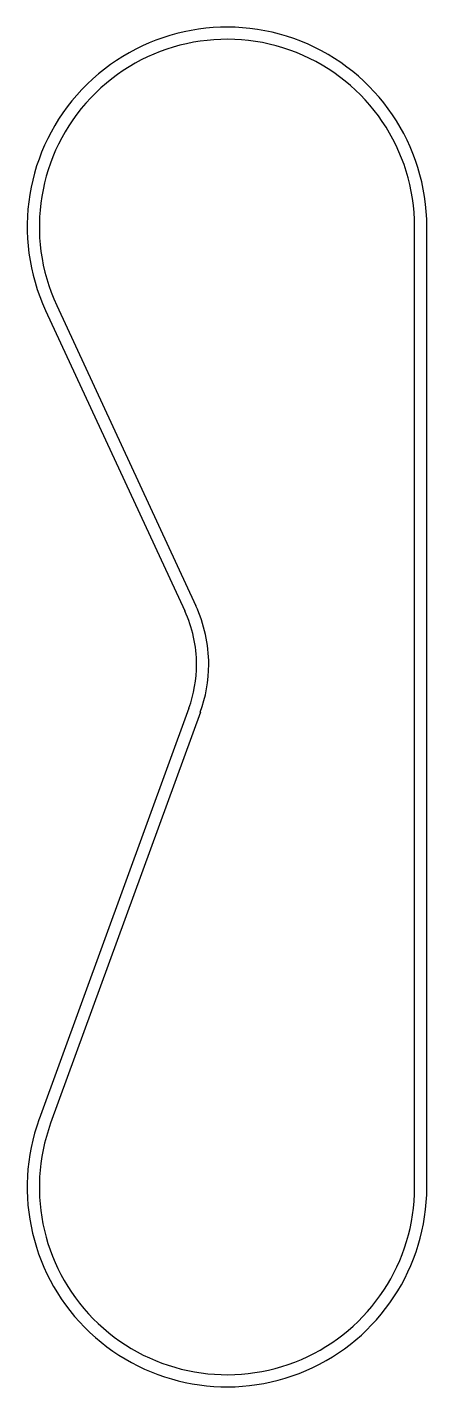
# Model space of a CAD drawing. Header units: millimetres. Extents: x -16 to 16, y -16 to 95.
import ezdxf

# ---------------------------------------------------------------- set-up
doc = ezdxf.new("R2010")
doc.units = ezdxf.units.MM

msp = doc.modelspace()

# ---------------------------------------------------------------- linework, layer by layer
at = {"layer": 'BELT'}
for p, q in [((15.42, 0), (15.42, 79)), ((16.42, 0), (16.42, 79)), ((-14.9, 72.11), (-3.47, 47.41)), ((-13.99, 72.53), (-2.56, 47.83)), ((-3.13, 39.41), (-15.43, 5.61)), ((-2.19, 39.07), (-14.49, 5.27))]:
    msp.add_line(p, q, dxfattribs=at)
for centre, radius, start, end in [((0, 79), 16.42, 0, 204.8297), ((0, 79), 15.42, 0, 204.8297), ((-13, 43), 10.5, 0, 24.8297), ((-13, 43), 11.5, 0, 24.8297), ((-13, 43), 10.5, 340.0118, 360), ((-13, 43), 11.5, 340.0118, 360), ((0, 0), 16.42, 160.0118, 360), ((0, 0), 15.42, 160.0118, 360)]:
    msp.add_arc(centre, radius, start, end, dxfattribs=at)

doc.saveas('drawing.dxf')
